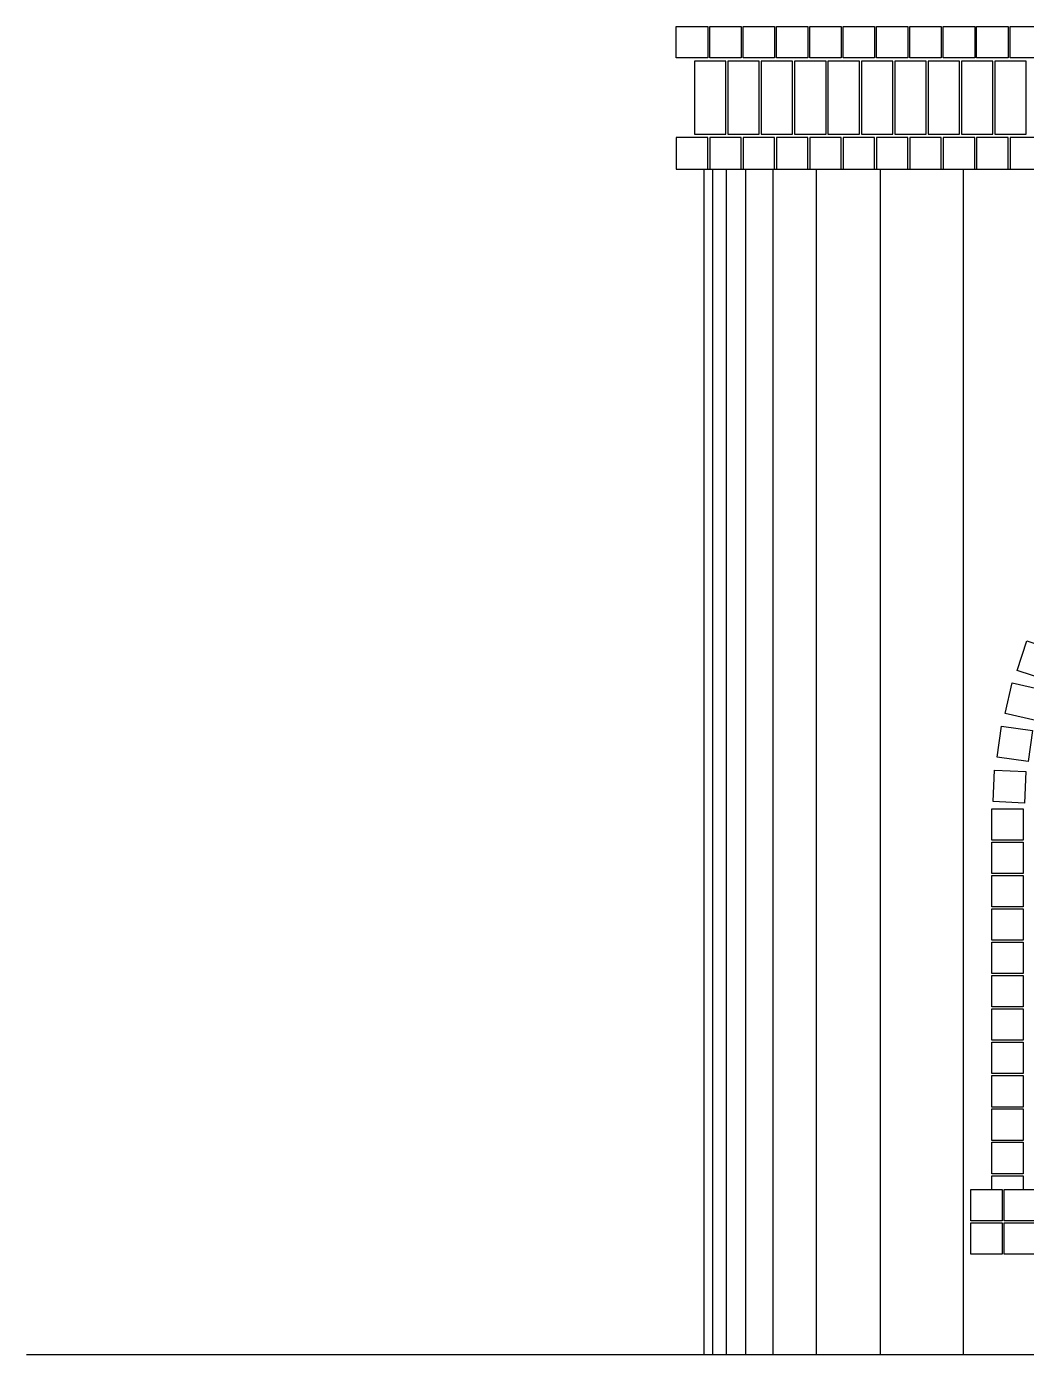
# Model space of a CAD drawing. Extents: x -51.7 to 12.2, y -8.6 to 39.8.
# Drawn here: x -0.294 to 2.253, y 9.268 to 12.651 of the extents above; entities that cross this region are included whole.
import ezdxf

# ---------------------------------------------------------------- set-up
doc = ezdxf.new("R2010")
doc.units = 0
doc.header["$LTSCALE"] = 0.5
doc.header["$MEASUREMENT"] = 0
doc.layers.add('ELEV', color=7, linetype='CONTINUOUS')
doc.layers.add('ELEVACION', color=7, linetype='CONTINUOUS')

msp = doc.modelspace()

# ---------------------------------------------------------------- linework, layer by layer
at = {"layer": 'ELEV'}
for p, q in [((1.4313, 12.2883), (1.4313, 9.2683)), ((1.4313, 12.2883), (5.4313, 12.2883)), ((1.4534, 12.2883), (1.4534, 9.2683)), ((1.4886, 12.2883), (1.4886, 9.2683)), ((1.5371, 12.2883), (1.5371, 9.2683)), ((1.6075, 12.2883), (1.6075, 9.2683)), ((1.7177, 12.2883), (1.7177, 9.2683)), ((1.8806, 12.2883), (1.8806, 9.2683)), ((2.0921, 12.2883), (2.0921, 9.2683)), ((-0.2937, 9.2683), (12.1948, 9.2683))]:
    msp.add_line(p, q, dxfattribs=at)
at = {"layer": 'ELEVACION'}
for points in [[(1.3613, 12.5712), (1.3613, 12.6512), (1.4413, 12.6512), (1.4413, 12.5712)], [(1.4463, 12.5712), (1.4463, 12.6512), (1.5263, 12.6512), (1.5263, 12.5712)], [(1.5313, 12.5712), (1.5313, 12.6512), (1.6113, 12.6512), (1.6113, 12.5712)], [(1.6163, 12.5712), (1.6163, 12.6512), (1.6963, 12.6512), (1.6963, 12.5712)], [(1.7013, 12.5712), (1.7013, 12.6512), (1.7813, 12.6512), (1.7813, 12.5712)], [(1.7863, 12.5712), (1.7863, 12.6512), (1.8663, 12.6512), (1.8663, 12.5712)], [(1.8713, 12.5712), (1.8713, 12.6512), (1.9513, 12.6512), (1.9513, 12.5712)], [(1.9563, 12.5712), (1.9563, 12.6512), (2.0363, 12.6512), (2.0363, 12.5712)], [(2.0413, 12.5712), (2.0413, 12.6512), (2.1213, 12.6512), (2.1213, 12.5712)], [(2.1263, 12.5712), (2.1263, 12.6512), (2.2063, 12.6512), (2.2063, 12.5712)], [(2.2113, 12.5712), (2.2113, 12.6512), (2.2913, 12.6512), (2.2913, 12.5712)], [(1.4076, 12.5627), (1.4076, 12.3768), (1.4876, 12.3768), (1.4876, 12.5627)], [(1.4926, 12.5627), (1.4926, 12.3768), (1.5726, 12.3768), (1.5726, 12.5627)], [(1.5776, 12.5627), (1.5776, 12.3768), (1.6576, 12.3768), (1.6576, 12.5627)], [(1.6626, 12.5627), (1.6626, 12.3768), (1.7426, 12.3768), (1.7426, 12.5627)], [(1.7476, 12.5627), (1.7476, 12.3768), (1.8276, 12.3768), (1.8276, 12.5627)], [(1.8326, 12.5627), (1.8326, 12.3768), (1.9126, 12.3768), (1.9126, 12.5627)], [(1.9176, 12.5627), (1.9176, 12.3768), (1.9976, 12.3768), (1.9976, 12.5627)], [(2.0026, 12.5627), (2.0026, 12.3768), (2.0826, 12.3768), (2.0826, 12.5627)], [(2.0876, 12.5627), (2.0876, 12.3768), (2.1676, 12.3768), (2.1676, 12.5627)], [(2.1726, 12.5627), (2.1726, 12.3768), (2.2526, 12.3768), (2.2526, 12.5627)], [(1.3613, 12.3683), (1.3613, 12.2883), (1.4413, 12.2883), (1.4413, 12.3683)], [(1.4463, 12.3683), (1.4463, 12.2883), (1.5263, 12.2883), (1.5263, 12.3683)], [(1.5313, 12.3683), (1.5313, 12.2883), (1.6113, 12.2883), (1.6113, 12.3683)], [(1.6163, 12.3683), (1.6163, 12.2883), (1.6963, 12.2883), (1.6963, 12.3683)], [(1.7013, 12.3683), (1.7013, 12.2883), (1.7813, 12.2883), (1.7813, 12.3683)], [(1.7863, 12.3683), (1.7863, 12.2883), (1.8663, 12.2883), (1.8663, 12.3683)], [(1.8713, 12.3683), (1.8713, 12.2883), (1.9513, 12.2883), (1.9513, 12.3683)], [(1.9563, 12.3683), (1.9563, 12.2883), (2.0363, 12.2883), (2.0363, 12.3683)], [(2.0413, 12.3683), (2.0413, 12.2883), (2.1213, 12.2883), (2.1213, 12.3683)], [(2.1263, 12.3683), (2.1263, 12.2883), (2.2063, 12.2883), (2.2063, 12.3683)], [(2.2113, 12.3683), (2.2113, 12.2883), (2.2913, 12.2883), (2.2913, 12.3683)], [(2.3054, 10.9859), (2.2293, 11.0106), (2.254, 11.0867), (2.3301, 11.062)], [(2.277, 10.8835), (2.199, 10.9013), (2.2168, 10.9793), (2.2948, 10.9615)], [(2.2579, 10.7789), (2.1786, 10.7897), (2.1893, 10.8689), (2.2686, 10.8582)], [(2.2482, 10.6731), (2.1683, 10.6767), (2.1719, 10.7566), (2.2518, 10.753)], [(2.2451, 10.5787), (2.1651, 10.5787), (2.1651, 10.6587), (2.2451, 10.6587)], [(2.2451, 10.4937), (2.1651, 10.4937), (2.1651, 10.5737), (2.2451, 10.5737)], [(2.2451, 10.4087), (2.1651, 10.4087), (2.1651, 10.4887), (2.2451, 10.4887)], [(2.2451, 10.3237), (2.1651, 10.3237), (2.1651, 10.4037), (2.2451, 10.4037)], [(2.2451, 10.2387), (2.1651, 10.2387), (2.1651, 10.3187), (2.2451, 10.3187)], [(2.2451, 10.1537), (2.1651, 10.1537), (2.1651, 10.2337), (2.2451, 10.2337)], [(2.2451, 10.0687), (2.1651, 10.0687), (2.1651, 10.1487), (2.2451, 10.1487)], [(2.2451, 9.9837), (2.1651, 9.9837), (2.1651, 10.0637), (2.2451, 10.0637)], [(2.2451, 9.8987), (2.1651, 9.8987), (2.1651, 9.9787), (2.2451, 9.9787)], [(2.2451, 9.8137), (2.1651, 9.8137), (2.1651, 9.8937), (2.2451, 9.8937)], [(2.2451, 9.7287), (2.1651, 9.7287), (2.1651, 9.8087), (2.2451, 9.8087)], [(2.1113, 9.6083), (2.1113, 9.6883), (2.1913, 9.6883), (2.1913, 9.6083)], [(2.1963, 9.6083), (2.1963, 9.6883), (2.2763, 9.6883), (2.2763, 9.6083)], [(2.1113, 9.5235), (2.1113, 9.6035), (2.1913, 9.6035), (2.1913, 9.5235)], [(2.1963, 9.5235), (2.1963, 9.6035), (2.2763, 9.6035), (2.2763, 9.5235)]]:
    msp.add_lwpolyline(points, close=True, dxfattribs=at)
msp.add_lwpolyline([(2.1651, 9.6883), (2.1651, 9.7237), (2.2451, 9.7237), (2.2451, 9.6883)], dxfattribs=at)

doc.saveas('drawing.dxf')
